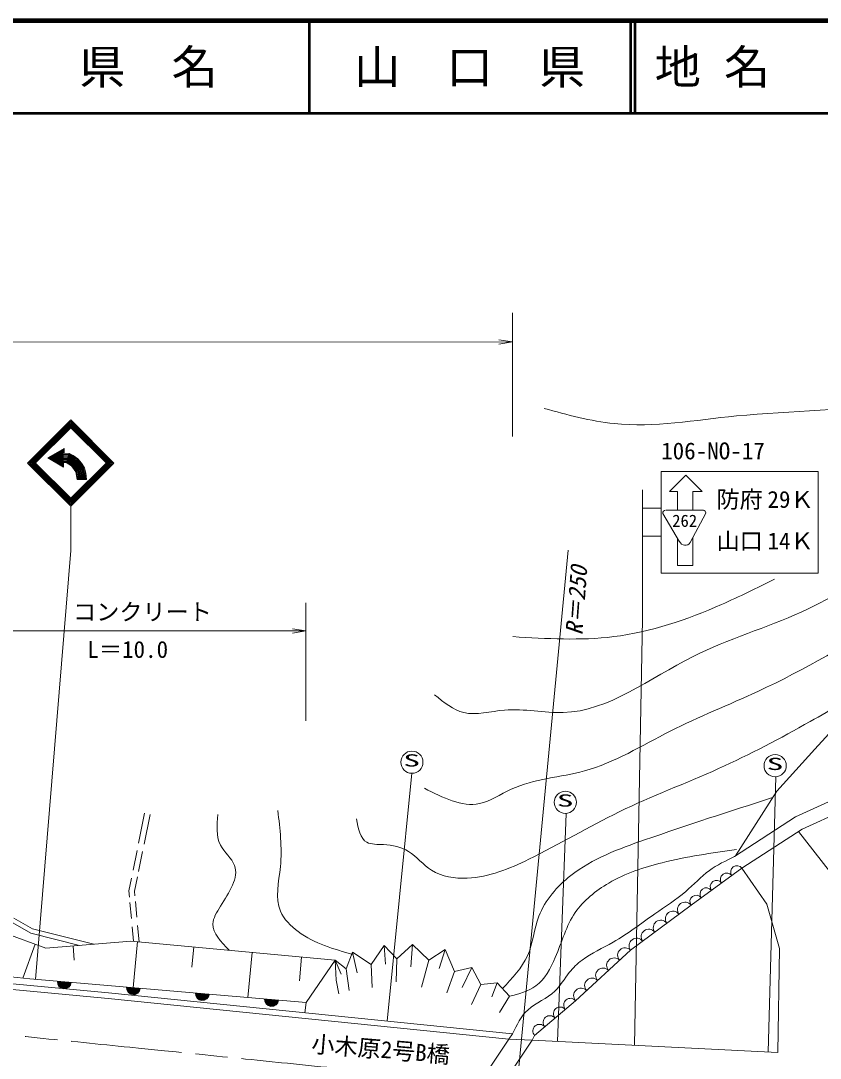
# Model space of a CAD drawing. Units: millimetres, scale not verified. Extents: x 40000 to 680000, y 20000 to 380000.
# Drawn here: x 301816 to 388290, y 267716 to 380000 of the extents above; entities that cross this region are included whole.
import ezdxf
from ezdxf.enums import TextEntityAlignment as Align

# ---------------------------------------------------------------- set-up
doc = ezdxf.new("R2010")
doc.units = ezdxf.units.MM
doc.header["$LTSCALE"] = 1000
doc.linetypes.add('CHAIN', pattern=[18.5, 12, -1.5, 3.5, -1.5])
for name, color, linetype, lineweight in [('M-BGD', 7, 'Continuous', 13), ('M-BMK', 2, 'CHAIN', 13), ('M-STR-HTXT', 7, 'Continuous', 13), ('M-STR-STR1', 1, 'Continuous', 13), ('M-STR-STR3', 7, 'Continuous', 13), ('M-STR-STRC', 7, 'Continuous', 13), ('M-TTL', 2, 'Continuous', 140), ('M-TTL-LINE', 7, 'Continuous', 50)]:
    doc.layers.add(name, color=color, linetype=linetype, lineweight=lineweight)
doc.layers.add('M-TTL-TXT', color=7, linetype='Continuous')
doc.styles.add('ＭＳ ゴシック', font='')
doc.styles.get('ＭＳ ゴシック').set_extended_font_data('MS Gothic')

# ---------------------------------------------------------------- blocks, each defined once
blk = doc.blocks.new('open_arrow')
at = {"color": 0, "linetype": 'Continuous', "lineweight": -2}
blk.add_lwpolyline([(7.5, 1.25), (0, 0), (7.5, -1.25)], dxfattribs=at)

msp = doc.modelspace()

# ---------------------------------------------------------------- linework, layer by layer
at = {"layer": 'M-BGD'}
for p, q in [((388079, 331232), (388080, 320232)), ((387695, 301173), (401053, 315819)), ((385600, 293837), (424869, 311737)), ((386325, 292519), (425491, 310372)), ((383585, 296636), (387695, 301173)), ((379115, 289607), (383585, 296636)), ((314558, 290987), (315213, 294225)), ((315147, 290874), (315801, 294106)), ((379006, 289536), (385600, 293837)), ((379826, 288280), (386325, 292519)), ((385935, 292265), (390187, 286803)), ((313967, 288064), (314398, 290196)), ((314552, 287930), (314993, 290109)), ((374319, 284283), (379826, 288280)), ((382501, 284381), (379826, 288280)), ((313517, 285837), (313797, 287223)), ((314122, 285804), (314435, 287350)), ((313579, 285150), (313517, 285837)), ((314169, 285284), (314122, 285804)), ((313787, 282838), (313629, 284589)), ((314377, 282973), (314225, 284667)), ((367777, 279405), (374319, 284283)), ((383882, 279577), (382501, 284381)), ((302901, 281242), (300720, 282502)), ((303090, 281710), (301077, 282874)), ((314008, 280375), (313869, 281921)), ((314615, 280318), (314455, 282098)), ((304546, 279620), (300006, 281280)), ((308176, 279930), (302901, 281242)), ((309718, 280062), (303090, 281710)), ((302031, 276375), (303375, 280048)), ((313715, 280403), (304546, 279620)), ((307601, 278325), (307469, 279869)), ((335829, 278326), (313715, 280403)), ((313991, 275346), (314459, 280333)), ((320320, 277570), (320526, 279763)), ((341134, 279922), (339724, 277844)), ((342506, 278475), (341134, 279922)), ((341134, 279922), (341282, 277881)), ((344175, 280033), (342506, 278475)), ((344175, 280033), (343990, 277622)), ((345956, 278327), (344175, 280033)), ((326395, 274295), (326853, 279169)), ((331954, 276091), (332196, 278668)), ((337684, 279180), (337016, 277399)), ((339724, 277844), (337684, 279180)), ((337684, 279180), (338203, 276954)), ((342506, 278475), (342432, 275990)), ((347737, 279477), (345956, 278327)), ((347737, 279477), (347069, 277437)), ((348738, 277103), (347737, 279477)), ((361830, 273944), (367777, 279405)), ((383703, 268348), (383882, 279577)), ((291855, 277467), (302787, 276294)), ((332679, 273763), (335829, 278326)), ((337016, 277399), (335829, 278326)), ((335829, 278326), (335940, 276175)), ((335829, 278326), (336460, 276805)), ((337016, 277399), (337350, 275062)), ((339724, 277844), (339835, 275359)), ((345956, 278327), (345177, 275396)), ((350593, 277548), (348738, 277103)), ((350593, 277548), (349554, 275359)), ((351595, 275693), (350593, 277548)), ((294854, 276321), (311319, 274785)), ((302787, 276294), (332679, 273763)), ((348738, 277103), (347885, 274803)), ((294800, 275723), (311261, 274188)), ((335940, 276175), (336237, 274691)), ((351595, 275693), (350556, 273542)), ((353338, 275879), (351595, 275693)), ((353338, 275879), (352782, 274358)), ((354674, 274432), (353338, 275879)), ((311261, 274188), (354614, 269786)), ((311319, 274785), (354993, 270351)), ((353598, 272651), (354674, 274432)), ((332679, 273763), (332543, 272630)), ((357378, 270188), (361830, 273944)), ((354993, 270351), (354614, 269786)), ((357378, 270188), (357118, 269662)), ((357118, 269662), (383703, 268348))]:
    msp.add_line(p, q, dxfattribs=at)
for centre, radius, start, end in [((378174, 287081), 680, 35.97492, 215.97492), ((379275, 287880), 680, 35.97492, 215.97492), ((377072, 286281), 680, 35.97492, 215.97492), ((374870, 284682), 680, 35.97492, 215.97492), ((375971, 285482), 680, 35.97492, 215.97492), ((373665, 283795), 816, 36.70731, 216.70731), ((372356, 282819), 816, 36.70731, 216.70731), ((371048, 281844), 816, 36.70731, 216.70731), ((369739, 280868), 816, 36.70731, 216.70731), ((367182, 278859), 807, 42.55816, 222.55816), ((368431, 279892), 816, 36.70731, 216.70731), ((365993, 277767), 807, 42.55816, 222.55816), ((364803, 276674), 807, 42.55816, 222.55816), ((363614, 275582), 807, 42.55816, 222.55816), ((306523, 275978), 750, 175.16022, 355.16022), ((306523, 275978), 700, 175.16022, 355.16022), ((306523, 275978), 650, 175.16022, 355.16022), ((306523, 275978), 600, 175.16022, 355.16022), ((306523, 275978), 550, 175.16022, 355.16022), ((306523, 275978), 500, 175.16022, 355.16022), ((306523, 275978), 450, 175.16022, 355.16022), ((306523, 275978), 400, 175.16022, 355.16022), ((306523, 275978), 350, 175.16022, 355.16022), ((306523, 275978), 300, 175.16022, 355.16022), ((306523, 275978), 250, 175.16022, 355.16022), ((306523, 275978), 200, 175.16022, 355.16022), ((306523, 275978), 150, 175.16022, 355.16022), ((306523, 275978), 100, 175.16022, 355.16022), ((306523, 275978), 50, 175.16022, 355.16022), ((313996, 275345), 750, 175.16022, 355.16022), ((313996, 275345), 700, 175.16022, 355.16022), ((313996, 275345), 650, 175.16022, 355.16022), ((313996, 275345), 600, 175.16022, 355.16022), ((313996, 275345), 550, 175.16022, 355.16022), ((313996, 275345), 500, 175.16022, 355.16022), ((313996, 275345), 450, 175.16022, 355.16022), ((313996, 275345), 400, 175.16022, 355.16022), ((313996, 275345), 350, 175.16022, 355.16022), ((313996, 275345), 300, 175.16022, 355.16022), ((313996, 275345), 250, 175.16022, 355.16022), ((313996, 275345), 200, 175.16022, 355.16022), ((313996, 275345), 150, 175.16022, 355.16022), ((313996, 275345), 100, 175.16022, 355.16022), ((313996, 275345), 50, 175.16022, 355.16022), ((362424, 274490), 807, 42.55816, 222.55816), ((321469, 274712), 750, 175.16022, 355.16022), ((321469, 274712), 700, 175.16022, 355.16022), ((321469, 274712), 650, 175.16022, 355.16022), ((321469, 274712), 600, 175.16022, 355.16022), ((321469, 274712), 550, 175.16022, 355.16022), ((321469, 274712), 500, 175.16022, 355.16022), ((321469, 274712), 450, 175.16022, 355.16022), ((321469, 274712), 400, 175.16022, 355.16022), ((321469, 274712), 350, 175.16022, 355.16022), ((321469, 274712), 300, 175.16022, 355.16022), ((321469, 274712), 250, 175.16022, 355.16022), ((321469, 274712), 200, 175.16022, 355.16022), ((321469, 274712), 150, 175.16022, 355.16022), ((321469, 274712), 100, 175.16022, 355.16022), ((321469, 274712), 50, 175.16022, 355.16022), ((328942, 274080), 750, 175.16022, 355.16022), ((328942, 274080), 700, 175.16022, 355.16022), ((328942, 274080), 650, 175.16022, 355.16022), ((328942, 274080), 600, 175.16022, 355.16022), ((328942, 274080), 550, 175.16022, 355.16022), ((328942, 274080), 500, 175.16022, 355.16022), ((328942, 274080), 450, 175.16022, 355.16022), ((328942, 274080), 400, 175.16022, 355.16022), ((328942, 274080), 350, 175.16022, 355.16022), ((328942, 274080), 300, 175.16022, 355.16022), ((328942, 274080), 250, 175.16022, 355.16022), ((328942, 274080), 200, 175.16022, 355.16022), ((328942, 274080), 150, 175.16022, 355.16022), ((328942, 274080), 100, 175.16022, 355.16022), ((328942, 274080), 50, 175.16022, 355.16022), ((361273, 273475), 728, 40.15823, 220.15823), ((360160, 272536), 728, 40.15823, 220.15823), ((359048, 271597), 728, 40.15823, 220.15823), ((357935, 270658), 728, 40.15823, 220.15823)]:
    msp.add_arc(centre, radius, start, end, dxfattribs=at)
for points, knots in [([(358413, 338052), (360930, 337355), (363446, 336659), (365991, 336399), (370339, 335955), (374769, 336788), (379217, 337226), (385260, 337822), (391336, 337691), (397128, 339018), (400534, 339798), (403842, 341083), (407185, 342325), (410437, 343533), (413722, 344700), (416554, 346596), (418063, 347607), (419444, 348824), (420825, 350041)], [0, 0, 0, 0, 1, 1, 1, 2, 2, 2, 3, 3, 3, 4, 4, 4, 5, 5, 5, 6, 6, 6, 6]), ([(346566, 307052), (347580, 306223), (348594, 305394), (349735, 305123), (351093, 304801), (352630, 305271), (354144, 305399), (356317, 305583), (358440, 305061), (360481, 305124), (365406, 305275), (369853, 308829), (374534, 311187), (378407, 313138), (382440, 314270), (386245, 316009), (389802, 317635), (393159, 319792), (396577, 321796), (399394, 323448), (402253, 324996), (404982, 326756), (408041, 328729), (410937, 330968), (413799, 333232), (414907, 334109), (416011, 334989), (417114, 335870)], [0, 0, 0, 0, 1, 1, 1, 2, 2, 2, 3, 3, 3, 4, 4, 4, 5, 5, 5, 6, 6, 6, 7, 7, 7, 8, 8, 8, 9, 9, 9, 9]), ([(345468, 296932), (347497, 295906), (349526, 294880), (351426, 295277), (352579, 295518), (353685, 296284), (354846, 296822), (357381, 297997), (360182, 298093), (362791, 298809), (366045, 299702), (368999, 301561), (372059, 303112), (375178, 304693), (378406, 305954), (381547, 307415), (386614, 309772), (391452, 312651), (396236, 315581), (399316, 317468), (402373, 319376), (405430, 321284)], [0, 0, 0, 0, 1, 1, 1, 2, 2, 2, 3, 3, 3, 4, 4, 4, 5, 5, 5, 6, 6, 6, 7, 7, 7, 7]), ([(355025, 313345), (358688, 313121), (362351, 312898), (365948, 313345), (369958, 313845), (373886, 315178), (377616, 316822), (379555, 317676), (381441, 318614), (383326, 319553)], [0, 0, 0, 0, 1, 1, 1, 2, 2, 2, 3, 3, 3, 3]), ([(338114, 293616), (338327, 292545), (338541, 291473), (339257, 291085), (339724, 290832), (340405, 290871), (341053, 290840), (342052, 290794), (342973, 290585), (343747, 290106), (344640, 289553), (345338, 288642), (346237, 288065), (347347, 287353), (348762, 287148), (350116, 287208), (352487, 287312), (354667, 288225), (356770, 289249), (360104, 290872), (363246, 292773), (366544, 294378), (370046, 296082), (373725, 297454), (377290, 299062), (380681, 300592), (383969, 302336), (387209, 304160), (389493, 305446), (391752, 306772), (394011, 308098)], [0, 0, 0, 0, 1, 1, 1, 2, 2, 2, 3, 3, 3, 4, 4, 4, 5, 5, 5, 6, 6, 6, 7, 7, 7, 8, 8, 8, 9, 9, 9, 10, 10, 10, 10]), ([(353908, 275262), (354970, 276368), (356032, 277475), (356624, 278809), (357214, 280136), (357338, 281689), (357864, 283080), (358526, 284829), (359824, 286322), (361308, 287489), (363662, 289339), (366484, 290366), (369299, 291347), (373921, 292957), (378526, 294439), (383131, 295922)], [0, 0, 0, 0, 1, 1, 1, 2, 2, 2, 3, 3, 3, 4, 4, 4, 5, 5, 5, 5]), ([(329620, 294514), (329860, 292531), (330099, 290548), (329896, 288452), (329734, 286786), (329293, 285050), (329896, 283630), (330262, 282767), (331013, 282022), (331825, 281426), (333602, 280120), (335671, 279532), (337739, 278943)], [0, 0, 0, 0, 1, 1, 1, 2, 2, 2, 3, 3, 3, 4, 4, 4, 4]), ([(323145, 294100), (323028, 292935), (322912, 291769), (323420, 290794), (323830, 290008), (324646, 289346), (324936, 288590), (325442, 287271), (324351, 285664), (323421, 284181), (323002, 283513), (322615, 282871), (322594, 282252), (322561, 281263), (323462, 280333), (324363, 279403)], [0, 0, 0, 0, 1, 1, 1, 2, 2, 2, 3, 3, 3, 4, 4, 4, 5, 5, 5, 5]), ([(354667, 274421), (355697, 274688), (356727, 274955), (357526, 275540), (358500, 276251), (359130, 277434), (359635, 278629), (360351, 280327), (360811, 282050), (361792, 283484), (362684, 284787), (364005, 285850), (365421, 286672), (367236, 287724), (369205, 288379), (371207, 288879), (373843, 289536), (376537, 289925), (379231, 290313)], [0, 0, 0, 0, 1, 1, 1, 2, 2, 2, 3, 3, 3, 4, 4, 4, 5, 5, 5, 6, 6, 6, 6]), ([(354993, 270351), (355462, 271316), (355932, 272281), (356685, 272969), (357534, 273744), (358742, 274167), (359580, 274963), (360194, 275545), (360609, 276328), (361147, 277004), (361547, 277507), (362014, 277951), (362523, 278333), (363562, 279113), (364773, 279635), (365905, 280279), (367481, 281175), (368903, 282305), (370391, 283341), (371523, 284129), (372694, 284862), (373737, 285762), (374604, 286509), (375383, 287372), (376301, 288041), (377128, 288644), (378067, 289090), (379006, 289536)], [0, 0, 0, 0, 1, 1, 1, 2, 2, 2, 3, 3, 3, 4, 4, 4, 5, 5, 5, 6, 6, 6, 7, 7, 7, 8, 8, 8, 9, 9, 9, 9])]:
    msp.add_open_spline(points, degree=3, knots=knots, dxfattribs=at)
at = {"layer": 'M-BMK'}
msp.add_open_spline([(270477, 273415), (272404, 273224), (274331, 273032), (276258, 272833), (279951, 272452), (283641, 272041), (287332, 271640), (300677, 270190), (314036, 268870), (327390, 267503), (334367, 266789), (341343, 266062), (348330, 265449), (352594, 265076), (356862, 264744), (361131, 264423), (363415, 264251), (365699, 264081), (367984, 263912)], degree=3, knots=[0, 0, 0, 0, 1, 1, 1, 2, 2, 2, 3, 3, 3, 4, 4, 4, 5, 5, 5, 6, 6, 6, 6], dxfattribs=at)
at = {"layer": 'M-STR-HTXT'}
msp.add_line((355498, 264824), (361028, 322690), dxfattribs=at)
at = {"layer": 'M-STR-STR1'}
for p, q in [((354614, 269786), (348756, 261045)), ((357118, 269662), (351213, 260852)), ((354614, 269786), (357118, 269662))]:
    msp.add_line(p, q, dxfattribs=at)
at = {"layer": 'M-STR-STR3'}
for p, q in [((354990, 334987), (354990, 348400)), ((354990, 345233), (219898, 345228)), ((332644, 304239), (332643, 317021)), ((332644, 313959), (289383, 313957))]:
    msp.add_line(p, q, dxfattribs=at)
at = {"layer": 'M-STR-STRC'}
for p, q in [((302559, 332135), (307225, 336803)), ((302700, 332135), (307225, 336661)), ((302842, 332135), (307225, 336520)), ((302983, 332135), (307225, 336378)), ((303054, 332065), (307296, 336308)), ((303124, 331994), (307367, 336237)), ((303195, 331923), (307438, 336166)), ((307013, 336166), (311256, 331924)), ((307084, 336237), (311327, 331994)), ((307155, 336308), (311398, 332065)), ((307225, 336803), (311893, 332136)), ((307225, 336661), (311751, 332136)), ((307225, 336520), (311610, 332136)), ((307225, 336378), (311468, 332136)), ((306506, 333700), (304745, 332683)), ((306506, 333700), (305476, 332670)), ((306206, 331940), (306206, 333527)), ((306306, 331840), (306306, 333585)), ((306406, 331740), (306406, 333643)), ((306506, 333200), (306506, 333700)), ((306444, 331702), (304745, 332683)), ((304806, 332648), (304806, 332719)), ((304906, 332590), (304906, 332776)), ((305006, 332532), (305006, 332834)), ((305106, 332474), (305106, 332892)), ((305206, 332417), (305206, 332950)), ((305306, 332359), (305306, 333007)), ((305406, 332301), (305406, 333065)), ((306444, 331702), (305476, 332670)), ((305506, 332244), (305506, 333123)), ((305606, 332186), (305606, 333181)), ((305706, 332128), (305706, 333238)), ((305806, 332070), (305806, 333296)), ((305906, 332013), (305906, 333354)), ((306006, 331955), (306006, 333412)), ((306106, 331897), (306106, 333469)), ((306406, 333106), (307007, 333069)), ((306406, 333006), (306976, 332971)), ((306406, 332906), (306944, 332872)), ((306406, 332806), (306913, 332774)), ((306406, 332706), (306882, 332676)), ((306406, 332605), (306850, 332578)), ((306406, 332505), (306819, 332479)), ((306406, 332405), (306787, 332381)), ((306506, 333200), (307039, 333167)), ((306506, 333200), (306509, 333200)), ((306787, 332381), (307439, 331976)), ((306819, 332479), (307508, 332050)), ((306850, 332578), (307577, 332125)), ((306882, 332676), (307647, 332199)), ((306913, 332774), (307716, 332274)), ((306944, 332872), (307786, 332349)), ((306976, 332971), (307855, 332423)), ((307007, 333069), (307925, 332498)), ((307039, 333167), (307994, 332572)), ((307039, 333167), (307500, 332964)), ((307500, 332964), (307994, 332572)), ((307855, 332423), (308515, 331515)), ((307925, 332498), (308609, 331555)), ((307994, 332572), (308703, 331596)), ((307994, 332572), (308382, 332132)), ((302559, 332135), (307226, 327469)), ((302700, 332135), (307226, 327610)), ((302842, 332135), (307226, 327752)), ((302983, 332135), (307226, 327893)), ((303054, 332206), (307296, 327964)), ((303124, 332277), (307367, 328034)), ((303195, 332348), (307438, 328105)), ((306406, 332305), (306756, 332283)), ((306724, 332185), (306444, 332202)), ((306444, 332202), (306444, 331702)), ((307300, 331827), (306724, 332185)), ((306756, 332283), (307369, 331901)), ((307014, 328105), (311256, 332348)), ((307084, 328034), (311327, 332277)), ((307155, 327964), (311398, 332206)), ((307226, 327893), (311468, 332136)), ((307226, 327752), (311610, 332136)), ((307226, 327610), (311751, 332136)), ((307226, 327469), (311893, 332136)), ((307761, 331192), (307300, 331827)), ((307369, 331901), (307855, 331232)), ((307439, 331976), (307950, 331272)), ((307508, 332050), (308044, 331313)), ((307577, 332125), (308138, 331353)), ((307647, 332199), (308232, 331394)), ((307716, 332274), (308326, 331434)), ((307786, 332349), (308421, 331475)), ((307950, 331272), (308116, 330367)), ((308044, 331313), (308218, 330367)), ((308138, 331353), (308320, 330367)), ((308232, 331394), (308421, 330367)), ((308326, 331434), (308523, 330367)), ((308382, 332132), (308703, 331596)), ((308421, 331475), (308625, 330367)), ((308515, 331515), (308726, 330367)), ((308609, 331555), (308828, 330367)), ((308703, 331596), (308930, 330367)), ((308703, 331596), (308852, 331019)), ((307913, 330367), (307761, 331192)), ((307855, 331232), (308015, 330367)), ((307913, 330367), (308930, 330367)), ((308852, 331019), (308930, 330367)), ((371079, 331231), (388079, 331232)), ((371079, 331231), (371080, 320231)), ((371988, 329041), (373756, 330809)), ((375524, 329041), (373756, 330809)), ((369079, 329231), (369080, 315231)), ((371988, 329041), (372842, 329041)), ((372842, 329041), (372842, 327025)), ((374524, 329041), (375524, 329041)), ((374524, 329041), (374524, 327041)), ((374524, 329041), (374524, 327031)), ((307226, 327469), (307226, 322673)), ((369091, 327231), (371079, 327231)), ((371617, 327025), (375664, 327025)), ((371282, 326680), (373077, 323616)), ((375903, 326701), (374239, 323534)), ((369091, 324231), (371079, 324231)), ((372842, 323974), (372842, 321041)), ((374524, 324034), (374524, 321041)), ((307226, 322673), (303422, 276240)), ((371080, 320231), (388080, 320232)), ((372842, 321041), (374524, 321041)), ((369080, 315231), (368217, 269114)), ((344114, 298556), (341440, 271727)), ((383503, 298180), (382659, 268400)), ((360817, 294220), (359859, 269527))]:
    msp.add_line(p, q, dxfattribs=at)
for centre in [(344122, 299756), (383412, 299377), (360722, 295417)]:
    msp.add_circle(centre, 1200, dxfattribs=at)
for centre, radius, start, end in [((371537, 326755), 266, 84.11708, 196.43674), ((375499, 326601), 455, 19.04469, 68.75363), ((373684, 323892), 660, 202.16442, 327.14356)]:
    msp.add_arc(centre, radius, start, end, dxfattribs=at)
at = {"layer": 'M-TTL'}
msp.add_line((680000, 380000), (40000, 380000), dxfattribs=at)
at = {"layer": 'M-TTL-LINE'}
for p, q in [((333000, 380000), (333000, 370000)), ((367750, 380000), (367750, 370000)), ((368250, 380000), (368250, 370000)), ((40000, 370000), (680000, 370000))]:
    msp.add_line(p, q, dxfattribs=at)

# ---------------------------------------------------------------- block references
at = {"layer": 'M-STR-STR3', "xscale": 193, "yscale": 193, "rotation": 180}
for p in [(354990, 345233), (332644, 313959)]:
    msp.add_blockref('open_arrow', p, dxfattribs=at)

# ---------------------------------------------------------------- texts
at = {"layer": 'M-STR-HTXT', "style": 'ＭＳ ゴシック', "oblique": 15}
msp.add_text('R＝250', height=1833, rotation=85.848, dxfattribs=at).set_placement((363107, 313423), align=Align.BOTTOM_LEFT)
at = {"layer": 'M-STR-STR1', "style": 'ＭＳ ゴシック'}
msp.add_text('小木原2号B橋', height=1833, rotation=355.294, dxfattribs=at).set_placement((333159, 267844), align=Align.BOTTOM_LEFT)
at = {"layer": 'M-STR-STR3', "style": 'ＭＳ ゴシック'}
for s, p in [('コンクリート', (307482, 314559)), ('L＝10.0', (309020, 310494))]:
    msp.add_text(s, height=1833, rotation=0.002, dxfattribs=at).set_placement(p, align=Align.BOTTOM_LEFT)
at = {"layer": 'M-STR-STRC', "style": 'ＭＳ ゴシック'}
for s, height, p in [('106-NO-17', 1833, (371079, 331981)), ('防府', 1833, (377079, 326731)), ('29Ｋ', 1833, (382579, 326732)), ('262', 1320, (372279, 324831)), ('山口', 1833, (377080, 322231)), ('14Ｋ', 1833, (382580, 322232))]:
    msp.add_text(s, height=height, rotation=0.002, dxfattribs=at).set_placement(p, align=Align.BOTTOM_LEFT)
at = {"layer": 'M-STR-STRC', "style": 'ＭＳ ゴシック', "width": 2}
for p in [(343203, 298893), (382494, 298514), (359803, 294554)]:
    msp.add_text('S', height=1320, rotation=0.002, dxfattribs=at).set_placement(p, align=Align.BOTTOM_LEFT)
at = {"layer": 'M-TTL-TXT', "style": 'ＭＳ ゴシック'}
for s, p in [('県\u3000名', (315625, 375000)), ('山\u3000口\u3000県', (350375, 375000))]:
    msp.add_text(s, height=3666, dxfattribs=at).set_placement(p, align=Align.MIDDLE_CENTER)
msp.add_text('地 名', height=3666, dxfattribs=at).set_placement((370380, 375000), align=Align.MIDDLE_LEFT)

doc.saveas('drawing.dxf')
